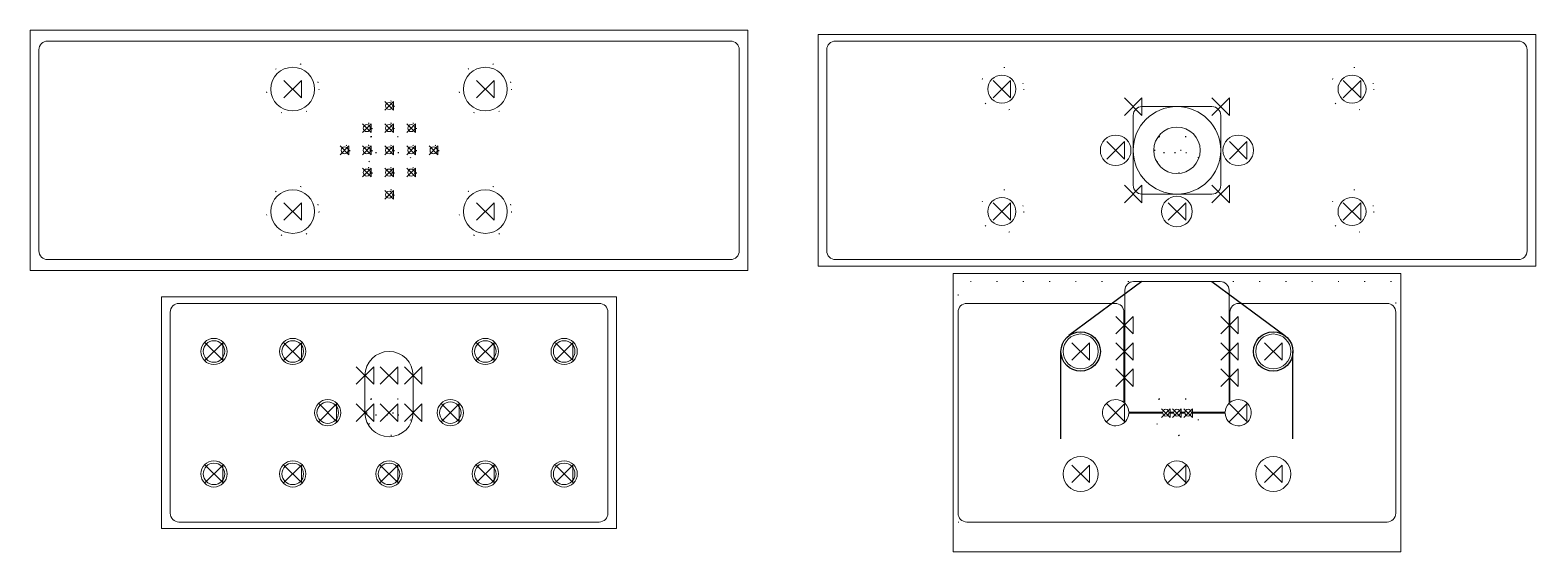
# Paper-space layout 'Layout1' of a CAD drawing. Header units: millimetres. Extents: x 29 to 201, y 84 to 144.
# The model-space entities are those that its viewports show. They can reach past a viewport. Long polylines and large blocks are cut down to what shows.
import ezdxf

# ---------------------------------------------------------------- set-up
doc = ezdxf.new("R2010")
doc.units = ezdxf.units.MM
doc.linetypes.add('ACAD_ISO07W100', pattern=[3, 0.1, -2.9])
doc.layers.get('0').update_dxf_attribs({"color": 18, "lineweight": 13, "true_color": 0x000000})
for name, color, linetype, lineweight, true_color in [('0 ... Viewports', 18, 'Continuous', 25, 0x000000), ('1.Plates ... 1.0.Top view', 18, 'Continuous', 13, 0x000000), ('1.Plates ... 1.1.Route+chamfer', 18, 'ACAD_ISO07W100', 13, 0x000000), ('1.Plates ... 1.3.Tracing', 18, 'Continuous', 9, 0x000000), ('4.Standard parts', 18, 'Continuous', 13, 0x000000)]:
    doc.layers.add(name, color=color, linetype=linetype, lineweight=lineweight, true_color=true_color)
doc.layers.add('3.Springs', color=4, linetype='Continuous')
doc.layers.add('8.TO92 outlines', color=18, linetype='ACAD_ISO07W100', true_color=0x000000)

# ---------------------------------------------------------------- blocks, each defined once
blk = doc.blocks.new('M3_thread_hole')
at = {"color": 0, "linetype": 'Continuous', "lineweight": 0}
for radius in [1.5, 1.23]:
    blk.add_circle((0, 0), radius, dxfattribs=at)
blk = doc.blocks.new('M5_washer')
at = {"color": 0, "linetype": 'Continuous', "lineweight": 0}
for radius in [5, 2.65]:
    blk.add_circle((0, 0), radius, dxfattribs=at)
blk = doc.blocks.new('TO92_top')
at = {"color": 0, "linetype": 'ByBlock', "lineweight": -2}
for p, q in [((-2.6, 0), (2.6, 0)), ((-2.05, 1.6), (2.05, 1.6))]:
    blk.add_line(p, q, dxfattribs=at)
at = {"color": 0, "linetype": 'ByBlock', "lineweight": -2, "flags": 128}
for points in [[(-1.54, -0.25), (-1, -0.25), (-1, 0.25), (-1.54, 0.25)], [(-0.27, -0.25), (0.27, -0.25), (0.27, 0.25), (-0.27, 0.25)], [(1, -0.25), (1.54, -0.25), (1.54, 0.25), (1, 0.25)]]:
    blk.add_lwpolyline(points, close=True, dxfattribs=at)
at = {"color": 0, "linetype": 'ByBlock', "lineweight": -2}
blk.add_arc((0, 0), 2.6, 142.0201, 37.9799, dxfattribs=at)
blk = doc.blocks.new('trace_large')
at = {"layer": '1.Plates ... 1.3.Tracing'}
for p, q in [((-1, 1), (1, -1)), ((1, 1), (-1, -1)), ((1, -1), (1, 1))]:
    blk.add_line(p, q, dxfattribs=at)
blk = doc.blocks.new('Trace_small')
at = {"layer": '1.Plates ... 1.3.Tracing'}
for p, q in [((-0.5, 0.5), (0.5, -0.5)), ((0.5, 0.5), (-0.5, -0.5)), ((0.5, -0.5), (0.5, 0.5))]:
    blk.add_line(p, q, dxfattribs=at)

msp = doc.modelspace()

# ---------------------------------------------------------------- linework, layer by layer
at = {"layer": '1.Plates ... 1.0.Top view'}
for p, q in [((20, 151.5), (20, 128.5)), ((99, 152.5), (21, 152.5)), ((100, 128.5), (100, 151.5)), ((21, 127.5), (99, 127.5)), ((54.05, 101.07), (54.05, 114)), ((55.05, 115), (64.95, 115)), ((65.95, 101.07), (65.95, 114)), ((36, 112.5), (52.95, 112.5)), ((67.05, 112.5), (84, 112.5)), ((35, 88.5), (35, 111.5)), ((53.95, 101.16), (53.95, 111.5)), ((66.05, 101.16), (66.05, 111.5)), ((85, 111.5), (85, 88.5)), ((54.5, 100.05), (58.38, 100.05)), ((58.38, 99.95), (54.5, 99.95)), ((59.08, 100.05), (59.65, 100.05)), ((59.08, 99.95), (59.65, 99.95)), ((60.35, 100.05), (60.92, 100.05)), ((60.35, 99.95), (60.92, 99.95)), ((61.62, 100.05), (65.5, 100.05)), ((65.5, 99.95), (61.62, 99.95)), ((84, 87.5), (36, 87.5)), ((36, 72.5), (84, 72.5)), ((35, 48.5), (35, 71.5)), ((85, 71.5), (85, 48.5)), ((57.25, 64.25), (57.25, 60)), ((62.75, 64.25), (62.75, 60)), ((84, 47.5), (36, 47.5)), ((20, 31.5), (20, 8.5)), ((99, 32.5), (21, 32.5)), ((100, 8.5), (100, 31.5)), ((64, 25), (56, 25)), ((55, 24), (55, 16)), ((65, 16), (65, 24)), ((56, 15), (64, 15)), ((21, 7.5), (99, 7.5))]:
    msp.add_line(p, q, dxfattribs=at)
for centre, radius in [((49, 147), 2.5), ((71, 147), 2.5), ((60, 145.08), 0.4), ((57.46, 142.54), 0.4), ((60, 142.54), 0.4), ((62.54, 142.54), 0.4), ((54.92, 140), 0.4), ((57.46, 140), 0.4), ((60, 140), 0.4), ((62.54, 140), 0.4), ((65.08, 140), 0.4), ((57.46, 137.46), 0.4), ((60, 137.46), 0.4), ((62.54, 137.46), 0.4), ((49, 133), 2.5), ((60, 134.92), 0.4), ((71, 133), 2.5), ((49, 107), 2), ((71, 107), 2), ((49, 93), 2), ((71, 93), 2), ((60, 93), 1.5), ((40, 27), 1.6), ((80, 27), 1.6), ((53, 20), 1.75), ((67, 20), 1.75), ((40, 13), 1.6), ((60, 13), 1.75), ((80, 13), 1.6)]:
    msp.add_circle(centre, radius, dxfattribs=at)
for centre, radius, start, end in [((21, 151.5), 1, 90, 180), ((99, 151.5), 1, 0, 90), ((21, 128.5), 1, 180, 270), ((99, 128.5), 1, 270, 0), ((55.05, 114), 1, 90, 180), ((64.95, 114), 1, 0, 90), ((36, 111.5), 1, 90, 180), ((52.95, 111.5), 1, 0, 90), ((67.05, 111.5), 1, 90, 180), ((84, 111.5), 1, 0, 90), ((53, 100), 1.5, 50.7035, 358.0898), ((67, 100), 1.5, 181.9102, 129.2965), ((53, 100), 1.5, 1.9102, 45.573), ((58.73, 100.05), 0.35, 0, 180), ((58.73, 99.95), 0.35, 180, 0), ((60, 100.05), 0.35, 0, 180), ((60, 99.95), 0.35, 180, 0), ((61.27, 100.05), 0.35, 0, 180), ((61.27, 99.95), 0.35, 180, 0), ((67, 100), 1.5, 134.427, 178.0898), ((36, 88.5), 1, 180, 270), ((84, 88.5), 1, 270, 0), ((36, 71.5), 1, 90, 180), ((84, 71.5), 1, 0, 90), ((60, 64.25), 2.75, 0, 180), ((60, 60), 2.75, 180, 0), ((36, 48.5), 1, 180, 270), ((84, 48.5), 1, 270, 0), ((21, 31.5), 1, 90, 180), ((99, 31.5), 1, 0, 90), ((56, 24), 1, 90, 180), ((64, 24), 1, 0, 90), ((56, 16), 1, 180, 270), ((64, 16), 1, 270, 0), ((21, 8.5), 1, 180, 270), ((99, 8.5), 1, 270, 0)]:
    msp.add_arc(centre, radius, start, end, dxfattribs=at)
at = {"layer": '1.Plates ... 1.1.Route+chamfer', "flags": 128}
msp.add_lwpolyline([(35, 87.5), (85, 87.5), (85, 115), (35, 115)], close=True, dxfattribs=at)
at = {"layer": '1.Plates ... 1.1.Route+chamfer'}
for centre, radius in [((49, 147), 3), ((71, 147), 3), ((60, 145.08), 0.6), ((57.46, 142.54), 0.6), ((60, 142.54), 0.6), ((62.54, 142.54), 0.6), ((54.92, 140), 0.6), ((57.46, 140), 0.6), ((60, 140), 0.6), ((62.54, 140), 0.6), ((65.08, 140), 0.6), ((57.46, 137.46), 0.6), ((60, 137.46), 0.6), ((62.54, 137.46), 0.6), ((49, 133), 3), ((71, 133), 3), ((60, 134.92), 0.6), ((40, 27), 2.5), ((80, 27), 2.5), ((40, 13), 2.5), ((80, 13), 2.5)]:
    msp.add_circle(centre, radius, dxfattribs=at)
at = {"layer": '3.Springs'}
for p, q in [((56, 115), (47.66, 108.81)), ((64, 115), (72.34, 108.81)), ((46.75, 97), (46.75, 107)), ((73.25, 97), (73.25, 107))]:
    msp.add_line(p, q, dxfattribs=at)
for centre in [(49, 107), (71, 107)]:
    msp.add_circle(centre, 2.25, dxfattribs=at)

# ---------------------------------------------------------------- block references
at = {"layer": '1.Plates ... 1.0.Top view'}
for p in [(40, 67), (49, 67), (71, 67), (80, 67), (53, 60), (67, 60), (40, 53), (49, 53), (60, 53), (71, 53), (80, 53)]:
    msp.add_blockref('M3_thread_hole', p, dxfattribs=at)
at = {"layer": '1.Plates ... 1.3.Tracing'}
for name, p in [('trace_large', (49, 147)), ('trace_large', (71, 147)), ('Trace_small', (60, 145.08)), ('Trace_small', (57.46, 142.54)), ('Trace_small', (60, 142.54)), ('Trace_small', (62.54, 142.54)), ('Trace_small', (54.92, 140)), ('Trace_small', (57.46, 140)), ('Trace_small', (60, 140)), ('Trace_small', (62.54, 140)), ('Trace_small', (65.08, 140)), ('Trace_small', (57.46, 137.46)), ('Trace_small', (60, 137.46)), ('Trace_small', (62.54, 137.46)), ('Trace_small', (60, 134.92)), ('trace_large', (49, 133)), ('trace_large', (71, 133)), ('trace_large', (54, 110)), ('trace_large', (66, 110)), ('trace_large', (49, 107)), ('trace_large', (54, 107)), ('trace_large', (66, 107)), ('trace_large', (71, 107)), ('trace_large', (54, 104)), ('trace_large', (66, 104)), ('trace_large', (53, 100)), ('Trace_small', (58.73, 99.95)), ('Trace_small', (60, 99.95)), ('Trace_small', (61.27, 99.95)), ('trace_large', (67, 100)), ('trace_large', (49, 93)), ('trace_large', (60, 93)), ('trace_large', (71, 93)), ('trace_large', (40, 67)), ('trace_large', (49, 67)), ('trace_large', (71, 67)), ('trace_large', (80, 67)), ('trace_large', (57.25, 64.25)), ('trace_large', (60, 64.25)), ('trace_large', (62.75, 64.25)), ('trace_large', (53, 60)), ('trace_large', (57.25, 60)), ('trace_large', (60, 60)), ('trace_large', (62.75, 60)), ('trace_large', (67, 60)), ('trace_large', (40, 53)), ('trace_large', (49, 53)), ('trace_large', (60, 53)), ('trace_large', (71, 53)), ('trace_large', (80, 53)), ('trace_large', (40, 27)), ('trace_large', (80, 27)), ('trace_large', (55, 25)), ('trace_large', (65, 25)), ('trace_large', (53, 20)), ('trace_large', (67, 20)), ('trace_large', (55, 15)), ('trace_large', (65, 15)), ('trace_large', (40, 13)), ('trace_large', (60, 13)), ('trace_large', (80, 13))]:
    msp.add_blockref(name, p, dxfattribs=at)
at = {"layer": '4.Standard parts'}
msp.add_blockref('M5_washer', (60, 20), dxfattribs=at)
at = {"layer": '8.TO92 outlines'}
for p in [(60, 140), (60, 100), (60, 60), (60, 20)]:
    msp.add_blockref('TO92_top', p, dxfattribs=at)

psp = doc.layouts.get("Layout1")

# ---------------------------------------------------------------- viewports
at = {"layer": '0 ... Viewports'}
psp.add_viewport(center=(70, 130), size=(82, 27.5), view_center_point=(60, 140), view_height=27.5, dxfattribs=at)
for center, size, view_center_point, view_height, status in [((160, 130), (82, 26.5), (60, 20), 26.5, 5), ((160, 100), (51.12, 31.8413), (60, 100), 31.8413, 3), ((70, 100), (52, 26.5), (60, 60), 26.5, 4)]:
    psp.add_viewport(center=center, size=size, view_center_point=view_center_point, view_height=view_height, status=status, dxfattribs=at)

doc.saveas('drawing.dxf')
